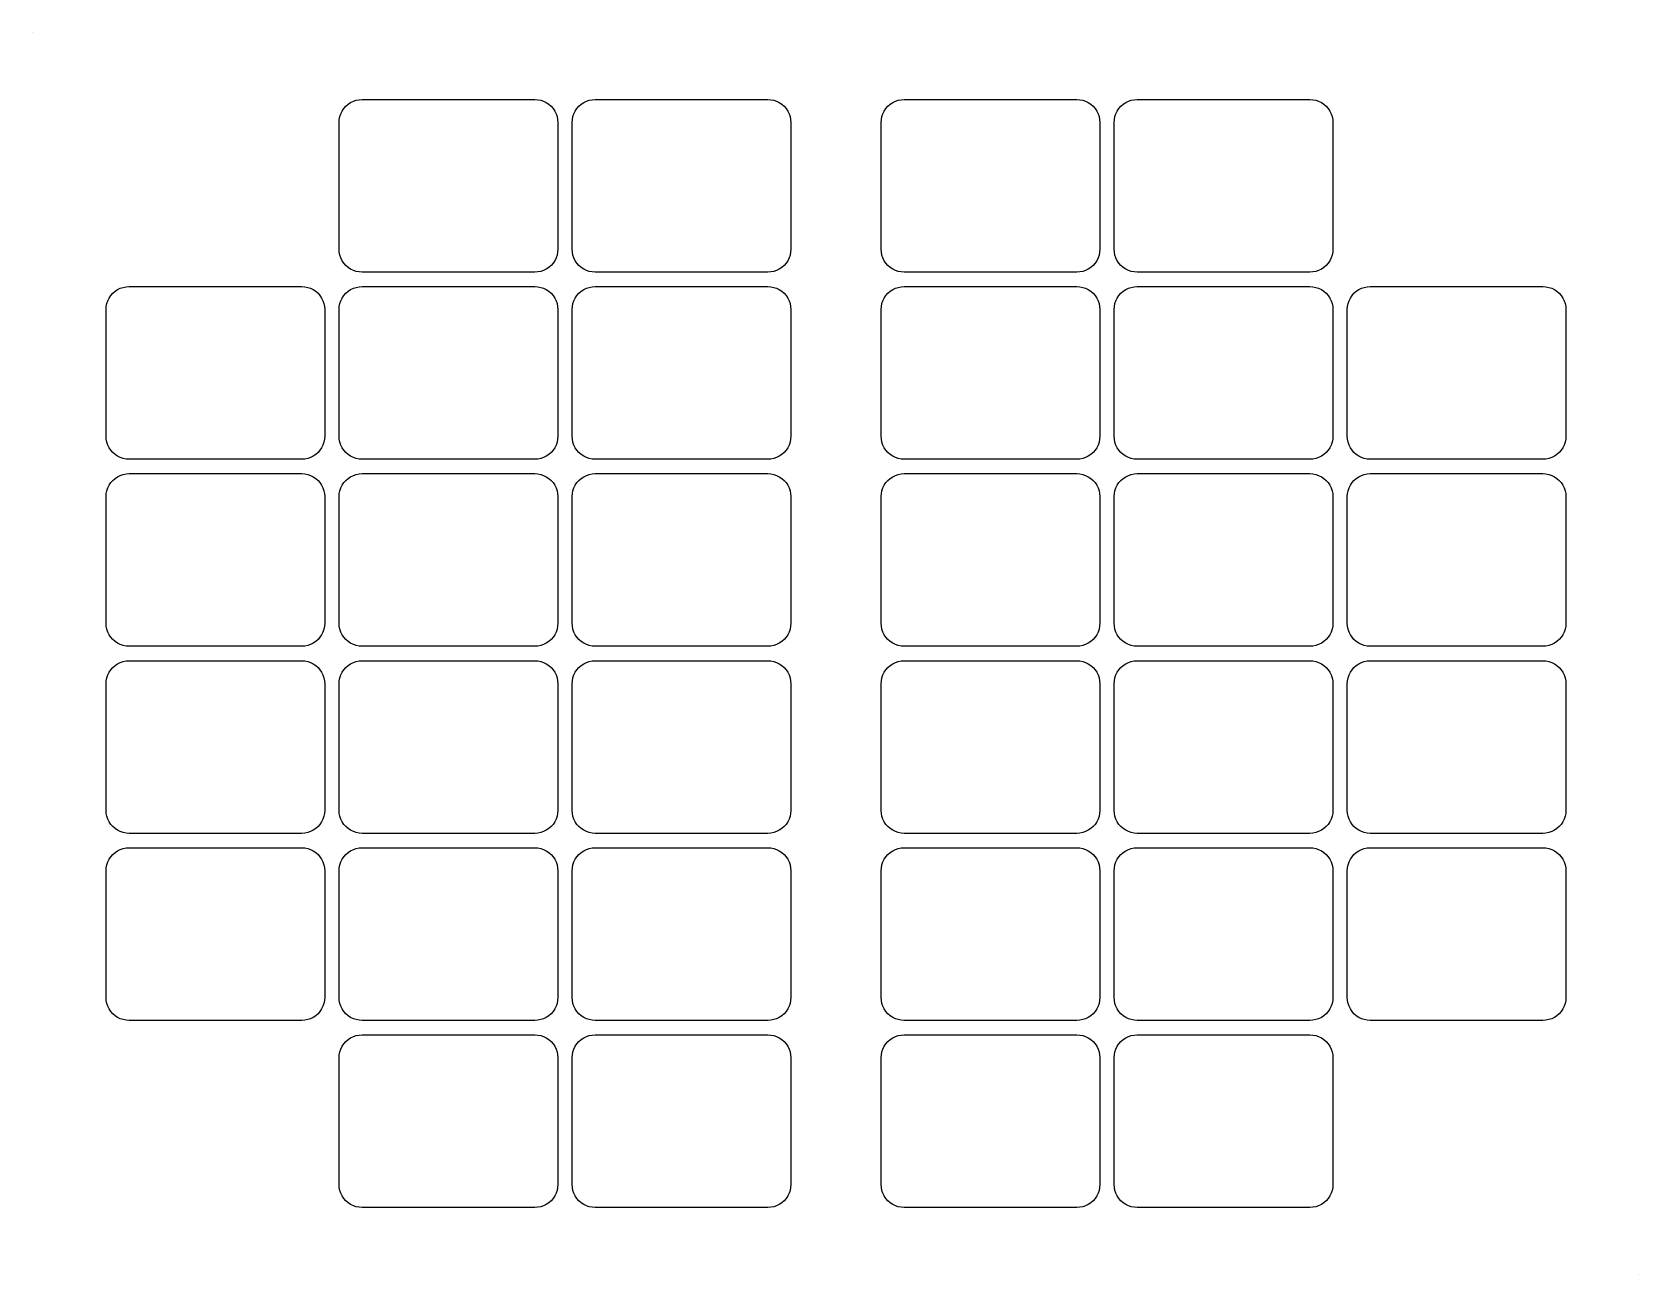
# Model space of a CAD drawing. Extents: x 0 to 279, y 0 to 216.
import ezdxf

# ---------------------------------------------------------------- set-up
doc = ezdxf.new("R2010")
doc.units = 0
doc.layers.add('ANCHOR', color=7, linetype='CONTINUOUS')
doc.layers.add('CUT', color=1, linetype='CONTINUOUS')

msp = doc.modelspace()

# ---------------------------------------------------------------- linework, layer by layer
at = {"layer": 'ANCHOR'}
for points in [[(0, 215.9), (0.01, 215.9), (0.01, 215.89), (0, 215.89)], [(279.39, 0.01), (279.4, 0.01), (279.4, 0), (279.39, 0)]]:
    msp.add_lwpolyline(points, close=True, dxfattribs=at)
at = {"layer": 'CUT'}
for points in [[(87.35, 204.2), (87.8721, 204.1658), (88.3853, 204.0637), (88.8807, 203.8955), (89.35, 203.6641), (89.785, 203.3734), (90.1784, 203.0284), (90.5234, 202.635), (90.8141, 202.2), (91.0455, 201.7307), (91.2137, 201.2353), (91.3158, 200.7221), (91.35, 200.2), (91.35, 178.2), (91.3158, 177.6779), (91.2137, 177.1647), (91.0455, 176.6693), (90.8141, 176.2), (90.5234, 175.765), (90.1784, 175.3716), (89.785, 175.0266), (89.35, 174.7359), (88.8807, 174.5045), (88.3853, 174.3363), (87.8721, 174.2342), (87.35, 174.2), (57.35, 174.2), (56.8279, 174.2342), (56.3147, 174.3363), (55.8193, 174.5045), (55.35, 174.7359), (54.915, 175.0266), (54.5216, 175.3716), (54.1766, 175.765), (53.8859, 176.2), (53.6545, 176.6693), (53.4863, 177.1647), (53.3842, 177.6779), (53.35, 178.2), (53.35, 200.2), (53.3842, 200.7221), (53.4863, 201.2353), (53.6545, 201.7307), (53.8859, 202.2), (54.1766, 202.635), (54.5216, 203.0284), (54.915, 203.3734), (55.35, 203.6641), (55.8193, 203.8955), (56.3147, 204.0637), (56.8279, 204.1658), (57.35, 204.2)], [(127.85, 204.2), (128.3721, 204.1658), (128.8853, 204.0637), (129.3807, 203.8955), (129.85, 203.6641), (130.285, 203.3734), (130.6784, 203.0284), (131.0234, 202.635), (131.3141, 202.2), (131.5455, 201.7307), (131.7137, 201.2353), (131.8158, 200.7221), (131.85, 200.2), (131.85, 178.2), (131.8158, 177.6779), (131.7137, 177.1647), (131.5455, 176.6693), (131.3141, 176.2), (131.0234, 175.765), (130.6784, 175.3716), (130.285, 175.0266), (129.85, 174.7359), (129.3807, 174.5045), (128.8853, 174.3363), (128.3721, 174.2342), (127.85, 174.2), (97.85, 174.2), (97.3279, 174.2342), (96.8147, 174.3363), (96.3193, 174.5045), (95.85, 174.7359), (95.415, 175.0266), (95.0216, 175.3716), (94.6766, 175.765), (94.3859, 176.2), (94.1545, 176.6693), (93.9863, 177.1647), (93.8842, 177.6779), (93.85, 178.2), (93.85, 200.2), (93.8842, 200.7221), (93.9863, 201.2353), (94.1545, 201.7307), (94.3859, 202.2), (94.6766, 202.635), (95.0216, 203.0284), (95.415, 203.3734), (95.85, 203.6641), (96.3193, 203.8955), (96.8147, 204.0637), (97.3279, 204.1658), (97.85, 204.2)], [(181.55, 204.2), (182.0721, 204.1658), (182.5853, 204.0637), (183.0807, 203.8955), (183.55, 203.6641), (183.985, 203.3734), (184.3784, 203.0284), (184.7234, 202.635), (185.0141, 202.2), (185.2455, 201.7307), (185.4137, 201.2353), (185.5158, 200.7221), (185.55, 200.2), (185.55, 178.2), (185.5158, 177.6779), (185.4137, 177.1647), (185.2455, 176.6693), (185.0141, 176.2), (184.7234, 175.765), (184.3784, 175.3716), (183.985, 175.0266), (183.55, 174.7359), (183.0807, 174.5045), (182.5853, 174.3363), (182.0721, 174.2342), (181.55, 174.2), (151.55, 174.2), (151.0279, 174.2342), (150.5147, 174.3363), (150.0193, 174.5045), (149.55, 174.7359), (149.115, 175.0266), (148.7216, 175.3716), (148.3766, 175.765), (148.0859, 176.2), (147.8545, 176.6693), (147.6863, 177.1647), (147.5842, 177.6779), (147.55, 178.2), (147.55, 200.2), (147.5842, 200.7221), (147.6863, 201.2353), (147.8545, 201.7307), (148.0859, 202.2), (148.3766, 202.635), (148.7216, 203.0284), (149.115, 203.3734), (149.55, 203.6641), (150.0193, 203.8955), (150.5147, 204.0637), (151.0279, 204.1658), (151.55, 204.2)], [(222.05, 204.2), (222.5721, 204.1658), (223.0853, 204.0637), (223.5807, 203.8955), (224.05, 203.6641), (224.485, 203.3734), (224.8784, 203.0284), (225.2234, 202.635), (225.5141, 202.2), (225.7455, 201.7307), (225.9137, 201.2353), (226.0158, 200.7221), (226.05, 200.2), (226.05, 178.2), (226.0158, 177.6779), (225.9137, 177.1647), (225.7455, 176.6693), (225.5141, 176.2), (225.2234, 175.765), (224.8784, 175.3716), (224.485, 175.0266), (224.05, 174.7359), (223.5807, 174.5045), (223.0853, 174.3363), (222.5721, 174.2342), (222.05, 174.2), (192.05, 174.2), (191.5279, 174.2342), (191.0147, 174.3363), (190.5193, 174.5045), (190.05, 174.7359), (189.615, 175.0266), (189.2216, 175.3716), (188.8766, 175.765), (188.5859, 176.2), (188.3545, 176.6693), (188.1863, 177.1647), (188.0842, 177.6779), (188.05, 178.2), (188.05, 200.2), (188.0842, 200.7221), (188.1863, 201.2353), (188.3545, 201.7307), (188.5859, 202.2), (188.8766, 202.635), (189.2216, 203.0284), (189.615, 203.3734), (190.05, 203.6641), (190.5193, 203.8955), (191.0147, 204.0637), (191.5279, 204.1658), (192.05, 204.2)], [(46.85, 171.7), (47.3721, 171.6658), (47.8853, 171.5637), (48.3807, 171.3955), (48.85, 171.1641), (49.285, 170.8734), (49.6784, 170.5284), (50.0234, 170.135), (50.3141, 169.7), (50.5455, 169.2307), (50.7137, 168.7353), (50.8158, 168.2221), (50.85, 167.7), (50.85, 145.7), (50.8158, 145.1779), (50.7137, 144.6647), (50.5455, 144.1693), (50.3141, 143.7), (50.0234, 143.265), (49.6784, 142.8716), (49.285, 142.5266), (48.85, 142.2359), (48.3807, 142.0045), (47.8853, 141.8363), (47.3721, 141.7342), (46.85, 141.7), (16.85, 141.7), (16.3279, 141.7342), (15.8147, 141.8363), (15.3193, 142.0045), (14.85, 142.2359), (14.415, 142.5266), (14.0216, 142.8716), (13.6766, 143.265), (13.3859, 143.7), (13.1545, 144.1693), (12.9863, 144.6647), (12.8842, 145.1779), (12.85, 145.7), (12.85, 167.7), (12.8842, 168.2221), (12.9863, 168.7353), (13.1545, 169.2307), (13.3859, 169.7), (13.6766, 170.135), (14.0216, 170.5284), (14.415, 170.8734), (14.85, 171.1641), (15.3193, 171.3955), (15.8147, 171.5637), (16.3279, 171.6658), (16.85, 171.7)], [(87.35, 171.7), (87.8721, 171.6658), (88.3853, 171.5637), (88.8807, 171.3955), (89.35, 171.1641), (89.785, 170.8734), (90.1784, 170.5284), (90.5234, 170.135), (90.8141, 169.7), (91.0455, 169.2307), (91.2137, 168.7353), (91.3158, 168.2221), (91.35, 167.7), (91.35, 145.7), (91.3158, 145.1779), (91.2137, 144.6647), (91.0455, 144.1693), (90.8141, 143.7), (90.5234, 143.265), (90.1784, 142.8716), (89.785, 142.5266), (89.35, 142.2359), (88.8807, 142.0045), (88.3853, 141.8363), (87.8721, 141.7342), (87.35, 141.7), (57.35, 141.7), (56.8279, 141.7342), (56.3147, 141.8363), (55.8193, 142.0045), (55.35, 142.2359), (54.915, 142.5266), (54.5216, 142.8716), (54.1766, 143.265), (53.8859, 143.7), (53.6545, 144.1693), (53.4863, 144.6647), (53.3842, 145.1779), (53.35, 145.7), (53.35, 167.7), (53.3842, 168.2221), (53.4863, 168.7353), (53.6545, 169.2307), (53.8859, 169.7), (54.1766, 170.135), (54.5216, 170.5284), (54.915, 170.8734), (55.35, 171.1641), (55.8193, 171.3955), (56.3147, 171.5637), (56.8279, 171.6658), (57.35, 171.7)], [(127.85, 171.7), (128.3721, 171.6658), (128.8853, 171.5637), (129.3807, 171.3955), (129.85, 171.1641), (130.285, 170.8734), (130.6784, 170.5284), (131.0234, 170.135), (131.3141, 169.7), (131.5455, 169.2307), (131.7137, 168.7353), (131.8158, 168.2221), (131.85, 167.7), (131.85, 145.7), (131.8158, 145.1779), (131.7137, 144.6647), (131.5455, 144.1693), (131.3141, 143.7), (131.0234, 143.265), (130.6784, 142.8716), (130.285, 142.5266), (129.85, 142.2359), (129.3807, 142.0045), (128.8853, 141.8363), (128.3721, 141.7342), (127.85, 141.7), (97.85, 141.7), (97.3279, 141.7342), (96.8147, 141.8363), (96.3193, 142.0045), (95.85, 142.2359), (95.415, 142.5266), (95.0216, 142.8716), (94.6766, 143.265), (94.3859, 143.7), (94.1545, 144.1693), (93.9863, 144.6647), (93.8842, 145.1779), (93.85, 145.7), (93.85, 167.7), (93.8842, 168.2221), (93.9863, 168.7353), (94.1545, 169.2307), (94.3859, 169.7), (94.6766, 170.135), (95.0216, 170.5284), (95.415, 170.8734), (95.85, 171.1641), (96.3193, 171.3955), (96.8147, 171.5637), (97.3279, 171.6658), (97.85, 171.7)], [(181.55, 171.7), (182.0721, 171.6658), (182.5853, 171.5637), (183.0807, 171.3955), (183.55, 171.1641), (183.985, 170.8734), (184.3784, 170.5284), (184.7234, 170.135), (185.0141, 169.7), (185.2455, 169.2307), (185.4137, 168.7353), (185.5158, 168.2221), (185.55, 167.7), (185.55, 145.7), (185.5158, 145.1779), (185.4137, 144.6647), (185.2455, 144.1693), (185.0141, 143.7), (184.7234, 143.265), (184.3784, 142.8716), (183.985, 142.5266), (183.55, 142.2359), (183.0807, 142.0045), (182.5853, 141.8363), (182.0721, 141.7342), (181.55, 141.7), (151.55, 141.7), (151.0279, 141.7342), (150.5147, 141.8363), (150.0193, 142.0045), (149.55, 142.2359), (149.115, 142.5266), (148.7216, 142.8716), (148.3766, 143.265), (148.0859, 143.7), (147.8545, 144.1693), (147.6863, 144.6647), (147.5842, 145.1779), (147.55, 145.7), (147.55, 167.7), (147.5842, 168.2221), (147.6863, 168.7353), (147.8545, 169.2307), (148.0859, 169.7), (148.3766, 170.135), (148.7216, 170.5284), (149.115, 170.8734), (149.55, 171.1641), (150.0193, 171.3955), (150.5147, 171.5637), (151.0279, 171.6658), (151.55, 171.7)], [(222.05, 171.7), (222.5721, 171.6658), (223.0853, 171.5637), (223.5807, 171.3955), (224.05, 171.1641), (224.485, 170.8734), (224.8784, 170.5284), (225.2234, 170.135), (225.5141, 169.7), (225.7455, 169.2307), (225.9137, 168.7353), (226.0158, 168.2221), (226.05, 167.7), (226.05, 145.7), (226.0158, 145.1779), (225.9137, 144.6647), (225.7455, 144.1693), (225.5141, 143.7), (225.2234, 143.265), (224.8784, 142.8716), (224.485, 142.5266), (224.05, 142.2359), (223.5807, 142.0045), (223.0853, 141.8363), (222.5721, 141.7342), (222.05, 141.7), (192.05, 141.7), (191.5279, 141.7342), (191.0147, 141.8363), (190.5193, 142.0045), (190.05, 142.2359), (189.615, 142.5266), (189.2216, 142.8716), (188.8766, 143.265), (188.5859, 143.7), (188.3545, 144.1693), (188.1863, 144.6647), (188.0842, 145.1779), (188.05, 145.7), (188.05, 167.7), (188.0842, 168.2221), (188.1863, 168.7353), (188.3545, 169.2307), (188.5859, 169.7), (188.8766, 170.135), (189.2216, 170.5284), (189.615, 170.8734), (190.05, 171.1641), (190.5193, 171.3955), (191.0147, 171.5637), (191.5279, 171.6658), (192.05, 171.7)], [(262.55, 171.7), (263.0721, 171.6658), (263.5853, 171.5637), (264.0807, 171.3955), (264.55, 171.1641), (264.985, 170.8734), (265.3784, 170.5284), (265.7234, 170.135), (266.0141, 169.7), (266.2455, 169.2307), (266.4137, 168.7353), (266.5158, 168.2221), (266.55, 167.7), (266.55, 145.7), (266.5158, 145.1779), (266.4137, 144.6647), (266.2455, 144.1693), (266.0141, 143.7), (265.7234, 143.265), (265.3784, 142.8716), (264.985, 142.5266), (264.55, 142.2359), (264.0807, 142.0045), (263.5853, 141.8363), (263.0721, 141.7342), (262.55, 141.7), (232.55, 141.7), (232.0279, 141.7342), (231.5147, 141.8363), (231.0193, 142.0045), (230.55, 142.2359), (230.115, 142.5266), (229.7216, 142.8716), (229.3766, 143.265), (229.0859, 143.7), (228.8545, 144.1693), (228.6863, 144.6647), (228.5842, 145.1779), (228.55, 145.7), (228.55, 167.7), (228.5842, 168.2221), (228.6863, 168.7353), (228.8545, 169.2307), (229.0859, 169.7), (229.3766, 170.135), (229.7216, 170.5284), (230.115, 170.8734), (230.55, 171.1641), (231.0193, 171.3955), (231.5147, 171.5637), (232.0279, 171.6658), (232.55, 171.7)], [(46.85, 139.2), (47.3721, 139.1658), (47.8853, 139.0637), (48.3807, 138.8955), (48.85, 138.6641), (49.285, 138.3734), (49.6784, 138.0284), (50.0234, 137.635), (50.3141, 137.2), (50.5455, 136.7307), (50.7137, 136.2353), (50.8158, 135.7221), (50.85, 135.2), (50.85, 113.2), (50.8158, 112.6779), (50.7137, 112.1647), (50.5455, 111.6693), (50.3141, 111.2), (50.0234, 110.765), (49.6784, 110.3716), (49.285, 110.0266), (48.85, 109.7359), (48.3807, 109.5045), (47.8853, 109.3363), (47.3721, 109.2342), (46.85, 109.2), (16.85, 109.2), (16.3279, 109.2342), (15.8147, 109.3363), (15.3193, 109.5045), (14.85, 109.7359), (14.415, 110.0266), (14.0216, 110.3716), (13.6766, 110.765), (13.3859, 111.2), (13.1545, 111.6693), (12.9863, 112.1647), (12.8842, 112.6779), (12.85, 113.2), (12.85, 135.2), (12.8842, 135.7221), (12.9863, 136.2353), (13.1545, 136.7307), (13.3859, 137.2), (13.6766, 137.635), (14.0216, 138.0284), (14.415, 138.3734), (14.85, 138.6641), (15.3193, 138.8955), (15.8147, 139.0637), (16.3279, 139.1658), (16.85, 139.2)], [(87.35, 139.2), (87.8721, 139.1658), (88.3853, 139.0637), (88.8807, 138.8955), (89.35, 138.6641), (89.785, 138.3734), (90.1784, 138.0284), (90.5234, 137.635), (90.8141, 137.2), (91.0455, 136.7307), (91.2137, 136.2353), (91.3158, 135.7221), (91.35, 135.2), (91.35, 113.2), (91.3158, 112.6779), (91.2137, 112.1647), (91.0455, 111.6693), (90.8141, 111.2), (90.5234, 110.765), (90.1784, 110.3716), (89.785, 110.0266), (89.35, 109.7359), (88.8807, 109.5045), (88.3853, 109.3363), (87.8721, 109.2342), (87.35, 109.2), (57.35, 109.2), (56.8279, 109.2342), (56.3147, 109.3363), (55.8193, 109.5045), (55.35, 109.7359), (54.915, 110.0266), (54.5216, 110.3716), (54.1766, 110.765), (53.8859, 111.2), (53.6545, 111.6693), (53.4863, 112.1647), (53.3842, 112.6779), (53.35, 113.2), (53.35, 135.2), (53.3842, 135.7221), (53.4863, 136.2353), (53.6545, 136.7307), (53.8859, 137.2), (54.1766, 137.635), (54.5216, 138.0284), (54.915, 138.3734), (55.35, 138.6641), (55.8193, 138.8955), (56.3147, 139.0637), (56.8279, 139.1658), (57.35, 139.2)], [(127.85, 139.2), (128.3721, 139.1658), (128.8853, 139.0637), (129.3807, 138.8955), (129.85, 138.6641), (130.285, 138.3734), (130.6784, 138.0284), (131.0234, 137.635), (131.3141, 137.2), (131.5455, 136.7307), (131.7137, 136.2353), (131.8158, 135.7221), (131.85, 135.2), (131.85, 113.2), (131.8158, 112.6779), (131.7137, 112.1647), (131.5455, 111.6693), (131.3141, 111.2), (131.0234, 110.765), (130.6784, 110.3716), (130.285, 110.0266), (129.85, 109.7359), (129.3807, 109.5045), (128.8853, 109.3363), (128.3721, 109.2342), (127.85, 109.2), (97.85, 109.2), (97.3279, 109.2342), (96.8147, 109.3363), (96.3193, 109.5045), (95.85, 109.7359), (95.415, 110.0266), (95.0216, 110.3716), (94.6766, 110.765), (94.3859, 111.2), (94.1545, 111.6693), (93.9863, 112.1647), (93.8842, 112.6779), (93.85, 113.2), (93.85, 135.2), (93.8842, 135.7221), (93.9863, 136.2353), (94.1545, 136.7307), (94.3859, 137.2), (94.6766, 137.635), (95.0216, 138.0284), (95.415, 138.3734), (95.85, 138.6641), (96.3193, 138.8955), (96.8147, 139.0637), (97.3279, 139.1658), (97.85, 139.2)], [(181.55, 139.2), (182.0721, 139.1658), (182.5853, 139.0637), (183.0807, 138.8955), (183.55, 138.6641), (183.985, 138.3734), (184.3784, 138.0284), (184.7234, 137.635), (185.0141, 137.2), (185.2455, 136.7307), (185.4137, 136.2353), (185.5158, 135.7221), (185.55, 135.2), (185.55, 113.2), (185.5158, 112.6779), (185.4137, 112.1647), (185.2455, 111.6693), (185.0141, 111.2), (184.7234, 110.765), (184.3784, 110.3716), (183.985, 110.0266), (183.55, 109.7359), (183.0807, 109.5045), (182.5853, 109.3363), (182.0721, 109.2342), (181.55, 109.2), (151.55, 109.2), (151.0279, 109.2342), (150.5147, 109.3363), (150.0193, 109.5045), (149.55, 109.7359), (149.115, 110.0266), (148.7216, 110.3716), (148.3766, 110.765), (148.0859, 111.2), (147.8545, 111.6693), (147.6863, 112.1647), (147.5842, 112.6779), (147.55, 113.2), (147.55, 135.2), (147.5842, 135.7221), (147.6863, 136.2353), (147.8545, 136.7307), (148.0859, 137.2), (148.3766, 137.635), (148.7216, 138.0284), (149.115, 138.3734), (149.55, 138.6641), (150.0193, 138.8955), (150.5147, 139.0637), (151.0279, 139.1658), (151.55, 139.2)], [(222.05, 139.2), (222.5721, 139.1658), (223.0853, 139.0637), (223.5807, 138.8955), (224.05, 138.6641), (224.485, 138.3734), (224.8784, 138.0284), (225.2234, 137.635), (225.5141, 137.2), (225.7455, 136.7307), (225.9137, 136.2353), (226.0158, 135.7221), (226.05, 135.2), (226.05, 113.2), (226.0158, 112.6779), (225.9137, 112.1647), (225.7455, 111.6693), (225.5141, 111.2), (225.2234, 110.765), (224.8784, 110.3716), (224.485, 110.0266), (224.05, 109.7359), (223.5807, 109.5045), (223.0853, 109.3363), (222.5721, 109.2342), (222.05, 109.2), (192.05, 109.2), (191.5279, 109.2342), (191.0147, 109.3363), (190.5193, 109.5045), (190.05, 109.7359), (189.615, 110.0266), (189.2216, 110.3716), (188.8766, 110.765), (188.5859, 111.2), (188.3545, 111.6693), (188.1863, 112.1647), (188.0842, 112.6779), (188.05, 113.2), (188.05, 135.2), (188.0842, 135.7221), (188.1863, 136.2353), (188.3545, 136.7307), (188.5859, 137.2), (188.8766, 137.635), (189.2216, 138.0284), (189.615, 138.3734), (190.05, 138.6641), (190.5193, 138.8955), (191.0147, 139.0637), (191.5279, 139.1658), (192.05, 139.2)], [(262.55, 139.2), (263.0721, 139.1658), (263.5853, 139.0637), (264.0807, 138.8955), (264.55, 138.6641), (264.985, 138.3734), (265.3784, 138.0284), (265.7234, 137.635), (266.0141, 137.2), (266.2455, 136.7307), (266.4137, 136.2353), (266.5158, 135.7221), (266.55, 135.2), (266.55, 113.2), (266.5158, 112.6779), (266.4137, 112.1647), (266.2455, 111.6693), (266.0141, 111.2), (265.7234, 110.765), (265.3784, 110.3716), (264.985, 110.0266), (264.55, 109.7359), (264.0807, 109.5045), (263.5853, 109.3363), (263.0721, 109.2342), (262.55, 109.2), (232.55, 109.2), (232.0279, 109.2342), (231.5147, 109.3363), (231.0193, 109.5045), (230.55, 109.7359), (230.115, 110.0266), (229.7216, 110.3716), (229.3766, 110.765), (229.0859, 111.2), (228.8545, 111.6693), (228.6863, 112.1647), (228.5842, 112.6779), (228.55, 113.2), (228.55, 135.2), (228.5842, 135.7221), (228.6863, 136.2353), (228.8545, 136.7307), (229.0859, 137.2), (229.3766, 137.635), (229.7216, 138.0284), (230.115, 138.3734), (230.55, 138.6641), (231.0193, 138.8955), (231.5147, 139.0637), (232.0279, 139.1658), (232.55, 139.2)], [(46.85, 106.7), (47.3721, 106.6658), (47.8853, 106.5637), (48.3807, 106.3955), (48.85, 106.1641), (49.285, 105.8734), (49.6784, 105.5284), (50.0234, 105.135), (50.3141, 104.7), (50.5455, 104.2307), (50.7137, 103.7353), (50.8158, 103.2221), (50.85, 102.7), (50.85, 80.7), (50.8158, 80.1779), (50.7137, 79.6647), (50.5455, 79.1693), (50.3141, 78.7), (50.0234, 78.265), (49.6784, 77.8716), (49.285, 77.5266), (48.85, 77.2359), (48.3807, 77.0045), (47.8853, 76.8363), (47.3721, 76.7342), (46.85, 76.7), (16.85, 76.7), (16.3279, 76.7342), (15.8147, 76.8363), (15.3193, 77.0045), (14.85, 77.2359), (14.415, 77.5266), (14.0216, 77.8716), (13.6766, 78.265), (13.3859, 78.7), (13.1545, 79.1693), (12.9863, 79.6647), (12.8842, 80.1779), (12.85, 80.7), (12.85, 102.7), (12.8842, 103.2221), (12.9863, 103.7353), (13.1545, 104.2307), (13.3859, 104.7), (13.6766, 105.135), (14.0216, 105.5284), (14.415, 105.8734), (14.85, 106.1641), (15.3193, 106.3955), (15.8147, 106.5637), (16.3279, 106.6658), (16.85, 106.7)], [(87.35, 106.7), (87.8721, 106.6658), (88.3853, 106.5637), (88.8807, 106.3955), (89.35, 106.1641), (89.785, 105.8734), (90.1784, 105.5284), (90.5234, 105.135), (90.8141, 104.7), (91.0455, 104.2307), (91.2137, 103.7353), (91.3158, 103.2221), (91.35, 102.7), (91.35, 80.7), (91.3158, 80.1779), (91.2137, 79.6647), (91.0455, 79.1693), (90.8141, 78.7), (90.5234, 78.265), (90.1784, 77.8716), (89.785, 77.5266), (89.35, 77.2359), (88.8807, 77.0045), (88.3853, 76.8363), (87.8721, 76.7342), (87.35, 76.7), (57.35, 76.7), (56.8279, 76.7342), (56.3147, 76.8363), (55.8193, 77.0045), (55.35, 77.2359), (54.915, 77.5266), (54.5216, 77.8716), (54.1766, 78.265), (53.8859, 78.7), (53.6545, 79.1693), (53.4863, 79.6647), (53.3842, 80.1779), (53.35, 80.7), (53.35, 102.7), (53.3842, 103.2221), (53.4863, 103.7353), (53.6545, 104.2307), (53.8859, 104.7), (54.1766, 105.135), (54.5216, 105.5284), (54.915, 105.8734), (55.35, 106.1641), (55.8193, 106.3955), (56.3147, 106.5637), (56.8279, 106.6658), (57.35, 106.7)], [(127.85, 106.7), (128.3721, 106.6658), (128.8853, 106.5637), (129.3807, 106.3955), (129.85, 106.1641), (130.285, 105.8734), (130.6784, 105.5284), (131.0234, 105.135), (131.3141, 104.7), (131.5455, 104.2307), (131.7137, 103.7353), (131.8158, 103.2221), (131.85, 102.7), (131.85, 80.7), (131.8158, 80.1779), (131.7137, 79.6647), (131.5455, 79.1693), (131.3141, 78.7), (131.0234, 78.265), (130.6784, 77.8716), (130.285, 77.5266), (129.85, 77.2359), (129.3807, 77.0045), (128.8853, 76.8363), (128.3721, 76.7342), (127.85, 76.7), (97.85, 76.7), (97.3279, 76.7342), (96.8147, 76.8363), (96.3193, 77.0045), (95.85, 77.2359), (95.415, 77.5266), (95.0216, 77.8716), (94.6766, 78.265), (94.3859, 78.7), (94.1545, 79.1693), (93.9863, 79.6647), (93.8842, 80.1779), (93.85, 80.7), (93.85, 102.7), (93.8842, 103.2221), (93.9863, 103.7353), (94.1545, 104.2307), (94.3859, 104.7), (94.6766, 105.135), (95.0216, 105.5284), (95.415, 105.8734), (95.85, 106.1641), (96.3193, 106.3955), (96.8147, 106.5637), (97.3279, 106.6658), (97.85, 106.7)], [(181.55, 106.7), (182.0721, 106.6658), (182.5853, 106.5637), (183.0807, 106.3955), (183.55, 106.1641), (183.985, 105.8734), (184.3784, 105.5284), (184.7234, 105.135), (185.0141, 104.7), (185.2455, 104.2307), (185.4137, 103.7353), (185.5158, 103.2221), (185.55, 102.7), (185.55, 80.7), (185.5158, 80.1779), (185.4137, 79.6647), (185.2455, 79.1693), (185.0141, 78.7), (184.7234, 78.265), (184.3784, 77.8716), (183.985, 77.5266), (183.55, 77.2359), (183.0807, 77.0045), (182.5853, 76.8363), (182.0721, 76.7342), (181.55, 76.7), (151.55, 76.7), (151.0279, 76.7342), (150.5147, 76.8363), (150.0193, 77.0045), (149.55, 77.2359), (149.115, 77.5266), (148.7216, 77.8716), (148.3766, 78.265), (148.0859, 78.7), (147.8545, 79.1693), (147.6863, 79.6647), (147.5842, 80.1779), (147.55, 80.7), (147.55, 102.7), (147.5842, 103.2221), (147.6863, 103.7353), (147.8545, 104.2307), (148.0859, 104.7), (148.3766, 105.135), (148.7216, 105.5284), (149.115, 105.8734), (149.55, 106.1641), (150.0193, 106.3955), (150.5147, 106.5637), (151.0279, 106.6658), (151.55, 106.7)], [(222.05, 106.7), (222.5721, 106.6658), (223.0853, 106.5637), (223.5807, 106.3955), (224.05, 106.1641), (224.485, 105.8734), (224.8784, 105.5284), (225.2234, 105.135), (225.5141, 104.7), (225.7455, 104.2307), (225.9137, 103.7353), (226.0158, 103.2221), (226.05, 102.7), (226.05, 80.7), (226.0158, 80.1779), (225.9137, 79.6647), (225.7455, 79.1693), (225.5141, 78.7), (225.2234, 78.265), (224.8784, 77.8716), (224.485, 77.5266), (224.05, 77.2359), (223.5807, 77.0045), (223.0853, 76.8363), (222.5721, 76.7342), (222.05, 76.7), (192.05, 76.7), (191.5279, 76.7342), (191.0147, 76.8363), (190.5193, 77.0045), (190.05, 77.2359), (189.615, 77.5266), (189.2216, 77.8716), (188.8766, 78.265), (188.5859, 78.7), (188.3545, 79.1693), (188.1863, 79.6647), (188.0842, 80.1779), (188.05, 80.7), (188.05, 102.7), (188.0842, 103.2221), (188.1863, 103.7353), (188.3545, 104.2307), (188.5859, 104.7), (188.8766, 105.135), (189.2216, 105.5284), (189.615, 105.8734), (190.05, 106.1641), (190.5193, 106.3955), (191.0147, 106.5637), (191.5279, 106.6658), (192.05, 106.7)], [(262.55, 106.7), (263.0721, 106.6658), (263.5853, 106.5637), (264.0807, 106.3955), (264.55, 106.1641), (264.985, 105.8734), (265.3784, 105.5284), (265.7234, 105.135), (266.0141, 104.7), (266.2455, 104.2307), (266.4137, 103.7353), (266.5158, 103.2221), (266.55, 102.7), (266.55, 80.7), (266.5158, 80.1779), (266.4137, 79.6647), (266.2455, 79.1693), (266.0141, 78.7), (265.7234, 78.265), (265.3784, 77.8716), (264.985, 77.5266), (264.55, 77.2359), (264.0807, 77.0045), (263.5853, 76.8363), (263.0721, 76.7342), (262.55, 76.7), (232.55, 76.7), (232.0279, 76.7342), (231.5147, 76.8363), (231.0193, 77.0045), (230.55, 77.2359), (230.115, 77.5266), (229.7216, 77.8716), (229.3766, 78.265), (229.0859, 78.7), (228.8545, 79.1693), (228.6863, 79.6647), (228.5842, 80.1779), (228.55, 80.7), (228.55, 102.7), (228.5842, 103.2221), (228.6863, 103.7353), (228.8545, 104.2307), (229.0859, 104.7), (229.3766, 105.135), (229.7216, 105.5284), (230.115, 105.8734), (230.55, 106.1641), (231.0193, 106.3955), (231.5147, 106.5637), (232.0279, 106.6658), (232.55, 106.7)], [(46.85, 74.2), (47.3721, 74.1658), (47.8853, 74.0637), (48.3807, 73.8955), (48.85, 73.6641), (49.285, 73.3734), (49.6784, 73.0284), (50.0234, 72.635), (50.3141, 72.2), (50.5455, 71.7307), (50.7137, 71.2353), (50.8158, 70.7221), (50.85, 70.2), (50.85, 48.2), (50.8158, 47.6779), (50.7137, 47.1647), (50.5455, 46.6693), (50.3141, 46.2), (50.0234, 45.765), (49.6784, 45.3716), (49.285, 45.0266), (48.85, 44.7359), (48.3807, 44.5045), (47.8853, 44.3363), (47.3721, 44.2342), (46.85, 44.2), (16.85, 44.2), (16.3279, 44.2342), (15.8147, 44.3363), (15.3193, 44.5045), (14.85, 44.7359), (14.415, 45.0266), (14.0216, 45.3716), (13.6766, 45.765), (13.3859, 46.2), (13.1545, 46.6693), (12.9863, 47.1647), (12.8842, 47.6779), (12.85, 48.2), (12.85, 70.2), (12.8842, 70.7221), (12.9863, 71.2353), (13.1545, 71.7307), (13.3859, 72.2), (13.6766, 72.635), (14.0216, 73.0284), (14.415, 73.3734), (14.85, 73.6641), (15.3193, 73.8955), (15.8147, 74.0637), (16.3279, 74.1658), (16.85, 74.2)], [(87.35, 74.2), (87.8721, 74.1658), (88.3853, 74.0637), (88.8807, 73.8955), (89.35, 73.6641), (89.785, 73.3734), (90.1784, 73.0284), (90.5234, 72.635), (90.8141, 72.2), (91.0455, 71.7307), (91.2137, 71.2353), (91.3158, 70.7221), (91.35, 70.2), (91.35, 48.2), (91.3158, 47.6779), (91.2137, 47.1647), (91.0455, 46.6693), (90.8141, 46.2), (90.5234, 45.765), (90.1784, 45.3716), (89.785, 45.0266), (89.35, 44.7359), (88.8807, 44.5045), (88.3853, 44.3363), (87.8721, 44.2342), (87.35, 44.2), (57.35, 44.2), (56.8279, 44.2342), (56.3147, 44.3363), (55.8193, 44.5045), (55.35, 44.7359), (54.915, 45.0266), (54.5216, 45.3716), (54.1766, 45.765), (53.8859, 46.2), (53.6545, 46.6693), (53.4863, 47.1647), (53.3842, 47.6779), (53.35, 48.2), (53.35, 70.2), (53.3842, 70.7221), (53.4863, 71.2353), (53.6545, 71.7307), (53.8859, 72.2), (54.1766, 72.635), (54.5216, 73.0284), (54.915, 73.3734), (55.35, 73.6641), (55.8193, 73.8955), (56.3147, 74.0637), (56.8279, 74.1658), (57.35, 74.2)], [(127.85, 74.2), (128.3721, 74.1658), (128.8853, 74.0637), (129.3807, 73.8955), (129.85, 73.6641), (130.285, 73.3734), (130.6784, 73.0284), (131.0234, 72.635), (131.3141, 72.2), (131.5455, 71.7307), (131.7137, 71.2353), (131.8158, 70.7221), (131.85, 70.2), (131.85, 48.2), (131.8158, 47.6779), (131.7137, 47.1647), (131.5455, 46.6693), (131.3141, 46.2), (131.0234, 45.765), (130.6784, 45.3716), (130.285, 45.0266), (129.85, 44.7359), (129.3807, 44.5045), (128.8853, 44.3363), (128.3721, 44.2342), (127.85, 44.2), (97.85, 44.2), (97.3279, 44.2342), (96.8147, 44.3363), (96.3193, 44.5045), (95.85, 44.7359), (95.415, 45.0266), (95.0216, 45.3716), (94.6766, 45.765), (94.3859, 46.2), (94.1545, 46.6693), (93.9863, 47.1647), (93.8842, 47.6779), (93.85, 48.2), (93.85, 70.2), (93.8842, 70.7221), (93.9863, 71.2353), (94.1545, 71.7307), (94.3859, 72.2), (94.6766, 72.635), (95.0216, 73.0284), (95.415, 73.3734), (95.85, 73.6641), (96.3193, 73.8955), (96.8147, 74.0637), (97.3279, 74.1658), (97.85, 74.2)], [(181.55, 74.2), (182.0721, 74.1658), (182.5853, 74.0637), (183.0807, 73.8955), (183.55, 73.6641), (183.985, 73.3734), (184.3784, 73.0284), (184.7234, 72.635), (185.0141, 72.2), (185.2455, 71.7307), (185.4137, 71.2353), (185.5158, 70.7221), (185.55, 70.2), (185.55, 48.2), (185.5158, 47.6779), (185.4137, 47.1647), (185.2455, 46.6693), (185.0141, 46.2), (184.7234, 45.765), (184.3784, 45.3716), (183.985, 45.0266), (183.55, 44.7359), (183.0807, 44.5045), (182.5853, 44.3363), (182.0721, 44.2342), (181.55, 44.2), (151.55, 44.2), (151.0279, 44.2342), (150.5147, 44.3363), (150.0193, 44.5045), (149.55, 44.7359), (149.115, 45.0266), (148.7216, 45.3716), (148.3766, 45.765), (148.0859, 46.2), (147.8545, 46.6693), (147.6863, 47.1647), (147.5842, 47.6779), (147.55, 48.2), (147.55, 70.2), (147.5842, 70.7221), (147.6863, 71.2353), (147.8545, 71.7307), (148.0859, 72.2), (148.3766, 72.635), (148.7216, 73.0284), (149.115, 73.3734), (149.55, 73.6641), (150.0193, 73.8955), (150.5147, 74.0637), (151.0279, 74.1658), (151.55, 74.2)], [(222.05, 74.2), (222.5721, 74.1658), (223.0853, 74.0637), (223.5807, 73.8955), (224.05, 73.6641), (224.485, 73.3734), (224.8784, 73.0284), (225.2234, 72.635), (225.5141, 72.2), (225.7455, 71.7307), (225.9137, 71.2353), (226.0158, 70.7221), (226.05, 70.2), (226.05, 48.2), (226.0158, 47.6779), (225.9137, 47.1647), (225.7455, 46.6693), (225.5141, 46.2), (225.2234, 45.765), (224.8784, 45.3716), (224.485, 45.0266), (224.05, 44.7359), (223.5807, 44.5045), (223.0853, 44.3363), (222.5721, 44.2342), (222.05, 44.2), (192.05, 44.2), (191.5279, 44.2342), (191.0147, 44.3363), (190.5193, 44.5045), (190.05, 44.7359), (189.615, 45.0266), (189.2216, 45.3716), (188.8766, 45.765), (188.5859, 46.2), (188.3545, 46.6693), (188.1863, 47.1647), (188.0842, 47.6779), (188.05, 48.2), (188.05, 70.2), (188.0842, 70.7221), (188.1863, 71.2353), (188.3545, 71.7307), (188.5859, 72.2), (188.8766, 72.635), (189.2216, 73.0284), (189.615, 73.3734), (190.05, 73.6641), (190.5193, 73.8955), (191.0147, 74.0637), (191.5279, 74.1658), (192.05, 74.2)], [(262.55, 74.2), (263.0721, 74.1658), (263.5853, 74.0637), (264.0807, 73.8955), (264.55, 73.6641), (264.985, 73.3734), (265.3784, 73.0284), (265.7234, 72.635), (266.0141, 72.2), (266.2455, 71.7307), (266.4137, 71.2353), (266.5158, 70.7221), (266.55, 70.2), (266.55, 48.2), (266.5158, 47.6779), (266.4137, 47.1647), (266.2455, 46.6693), (266.0141, 46.2), (265.7234, 45.765), (265.3784, 45.3716), (264.985, 45.0266), (264.55, 44.7359), (264.0807, 44.5045), (263.5853, 44.3363), (263.0721, 44.2342), (262.55, 44.2), (232.55, 44.2), (232.0279, 44.2342), (231.5147, 44.3363), (231.0193, 44.5045), (230.55, 44.7359), (230.115, 45.0266), (229.7216, 45.3716), (229.3766, 45.765), (229.0859, 46.2), (228.8545, 46.6693), (228.6863, 47.1647), (228.5842, 47.6779), (228.55, 48.2), (228.55, 70.2), (228.5842, 70.7221), (228.6863, 71.2353), (228.8545, 71.7307), (229.0859, 72.2), (229.3766, 72.635), (229.7216, 73.0284), (230.115, 73.3734), (230.55, 73.6641), (231.0193, 73.8955), (231.5147, 74.0637), (232.0279, 74.1658), (232.55, 74.2)], [(87.35, 41.7), (87.8721, 41.6658), (88.3853, 41.5637), (88.8807, 41.3955), (89.35, 41.1641), (89.785, 40.8734), (90.1784, 40.5284), (90.5234, 40.135), (90.8141, 39.7), (91.0455, 39.2307), (91.2137, 38.7353), (91.3158, 38.2221), (91.35, 37.7), (91.35, 15.7), (91.3158, 15.1779), (91.2137, 14.6647), (91.0455, 14.1693), (90.8141, 13.7), (90.5234, 13.265), (90.1784, 12.8716), (89.785, 12.5266), (89.35, 12.2359), (88.8807, 12.0045), (88.3853, 11.8363), (87.8721, 11.7342), (87.35, 11.7), (57.35, 11.7), (56.8279, 11.7342), (56.3147, 11.8363), (55.8193, 12.0045), (55.35, 12.2359), (54.915, 12.5266), (54.5216, 12.8716), (54.1766, 13.265), (53.8859, 13.7), (53.6545, 14.1693), (53.4863, 14.6647), (53.3842, 15.1779), (53.35, 15.7), (53.35, 37.7), (53.3842, 38.2221), (53.4863, 38.7353), (53.6545, 39.2307), (53.8859, 39.7), (54.1766, 40.135), (54.5216, 40.5284), (54.915, 40.8734), (55.35, 41.1641), (55.8193, 41.3955), (56.3147, 41.5637), (56.8279, 41.6658), (57.35, 41.7)], [(127.85, 41.7), (128.3721, 41.6658), (128.8853, 41.5637), (129.3807, 41.3955), (129.85, 41.1641), (130.285, 40.8734), (130.6784, 40.5284), (131.0234, 40.135), (131.3141, 39.7), (131.5455, 39.2307), (131.7137, 38.7353), (131.8158, 38.2221), (131.85, 37.7), (131.85, 15.7), (131.8158, 15.1779), (131.7137, 14.6647), (131.5455, 14.1693), (131.3141, 13.7), (131.0234, 13.265), (130.6784, 12.8716), (130.285, 12.5266), (129.85, 12.2359), (129.3807, 12.0045), (128.8853, 11.8363), (128.3721, 11.7342), (127.85, 11.7), (97.85, 11.7), (97.3279, 11.7342), (96.8147, 11.8363), (96.3193, 12.0045), (95.85, 12.2359), (95.415, 12.5266), (95.0216, 12.8716), (94.6766, 13.265), (94.3859, 13.7), (94.1545, 14.1693), (93.9863, 14.6647), (93.8842, 15.1779), (93.85, 15.7), (93.85, 37.7), (93.8842, 38.2221), (93.9863, 38.7353), (94.1545, 39.2307), (94.3859, 39.7), (94.6766, 40.135), (95.0216, 40.5284), (95.415, 40.8734), (95.85, 41.1641), (96.3193, 41.3955), (96.8147, 41.5637), (97.3279, 41.6658), (97.85, 41.7)], [(181.55, 41.7), (182.0721, 41.6658), (182.5853, 41.5637), (183.0807, 41.3955), (183.55, 41.1641), (183.985, 40.8734), (184.3784, 40.5284), (184.7234, 40.135), (185.0141, 39.7), (185.2455, 39.2307), (185.4137, 38.7353), (185.5158, 38.2221), (185.55, 37.7), (185.55, 15.7), (185.5158, 15.1779), (185.4137, 14.6647), (185.2455, 14.1693), (185.0141, 13.7), (184.7234, 13.265), (184.3784, 12.8716), (183.985, 12.5266), (183.55, 12.2359), (183.0807, 12.0045), (182.5853, 11.8363), (182.0721, 11.7342), (181.55, 11.7), (151.55, 11.7), (151.0279, 11.7342), (150.5147, 11.8363), (150.0193, 12.0045), (149.55, 12.2359), (149.115, 12.5266), (148.7216, 12.8716), (148.3766, 13.265), (148.0859, 13.7), (147.8545, 14.1693), (147.6863, 14.6647), (147.5842, 15.1779), (147.55, 15.7), (147.55, 37.7), (147.5842, 38.2221), (147.6863, 38.7353), (147.8545, 39.2307), (148.0859, 39.7), (148.3766, 40.135), (148.7216, 40.5284), (149.115, 40.8734), (149.55, 41.1641), (150.0193, 41.3955), (150.5147, 41.5637), (151.0279, 41.6658), (151.55, 41.7)], [(222.05, 41.7), (222.5721, 41.6658), (223.0853, 41.5637), (223.5807, 41.3955), (224.05, 41.1641), (224.485, 40.8734), (224.8784, 40.5284), (225.2234, 40.135), (225.5141, 39.7), (225.7455, 39.2307), (225.9137, 38.7353), (226.0158, 38.2221), (226.05, 37.7), (226.05, 15.7), (226.0158, 15.1779), (225.9137, 14.6647), (225.7455, 14.1693), (225.5141, 13.7), (225.2234, 13.265), (224.8784, 12.8716), (224.485, 12.5266), (224.05, 12.2359), (223.5807, 12.0045), (223.0853, 11.8363), (222.5721, 11.7342), (222.05, 11.7), (192.05, 11.7), (191.5279, 11.7342), (191.0147, 11.8363), (190.5193, 12.0045), (190.05, 12.2359), (189.615, 12.5266), (189.2216, 12.8716), (188.8766, 13.265), (188.5859, 13.7), (188.3545, 14.1693), (188.1863, 14.6647), (188.0842, 15.1779), (188.05, 15.7), (188.05, 37.7), (188.0842, 38.2221), (188.1863, 38.7353), (188.3545, 39.2307), (188.5859, 39.7), (188.8766, 40.135), (189.2216, 40.5284), (189.615, 40.8734), (190.05, 41.1641), (190.5193, 41.3955), (191.0147, 41.5637), (191.5279, 41.6658), (192.05, 41.7)]]:
    msp.add_lwpolyline(points, close=True, dxfattribs=at)

doc.saveas('drawing.dxf')
